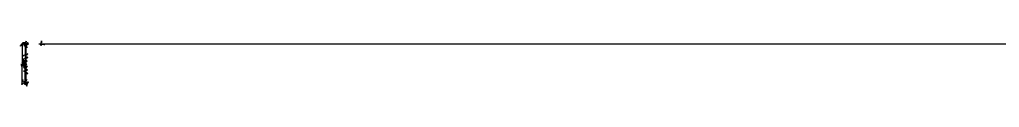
# Model space of a CAD drawing. Header units: millimetres. Extents: x -5506 to 13, y -66 to 67.
# Drawn here: x -5506 to -2746, y -66 to 67 of the extents above; entities that cross this region are included whole.
import ezdxf

# ---------------------------------------------------------------- set-up
doc = ezdxf.new("R2010")
doc.units = ezdxf.units.MM
for name, color, linetype in [('AutoDetect_1_26', 1, 'Continuous'), ('AutoDetect_23_16', 1, 'Continuous'), ('AutoDetect_25_25', 1, 'Continuous'), ('AutoDetect_25_27', 1, 'Continuous'), ('AutoDetect_2_19', 1, 'Continuous'), ('AutoDetect_2_21', 1, 'Continuous'), ('AutoDetect_3_17', 1, 'Continuous'), ('AutoDetect_3_23', 1, 'Continuous'), ('AutoDetect_4_22', 1, 'Continuous'), ('AutoDetect_5_20', 1, 'Continuous'), ('AutoDetect_5_24', 1, 'Continuous'), ('AutoDetect_6_18', 1, 'Continuous'), ('AutoDetect_6_28', 1, 'Continuous')]:
    doc.layers.add(name, color=color, linetype=linetype)

# ---------------------------------------------------------------- blocks, each defined once
blk = doc.blocks.new('Kontrollpunkt')
at = {"color": 0}
for q in [(0, 6), (8, 0), (0, 0, 4)]:
    blk.add_line((0, 0), q, dxfattribs=at)
for points in [[(0.25, 8, -0.25), (-0.25, 8, -0.25), (-0.25, 8, 0.25), (0, 10, 0), (-0.25, 8, -0.25), (0.25, 8, 0.25), (0, 10, 0), (0.25, 8, -0.25), (0.25, 8, 0.25), (-0.25, 8, 0.25)], [(0.25, 6, -0.25), (-0.25, 6, -0.25), (-0.25, 6, 0.25), (0, 8, 0), (-0.25, 6, -0.25), (0.25, 6, 0.25), (0, 8, 0), (0.25, 6, -0.25), (0.25, 6, 0.25), (-0.25, 6, 0.25)], [(0.25, 0.25, 4), (-0.25, 0.25, 4), (-0.25, -0.25, 4), (0, 0, 6), (-0.25, 0.25, 4), (0.25, -0.25, 4), (0, 0, 6), (0.25, 0.25, 4), (0.25, -0.25, 4), (-0.25, -0.25, 4)], [(0.25, 0.25, 6), (-0.25, 0.25, 6), (-0.25, -0.25, 6), (0, 0, 8), (-0.25, 0.25, 6), (0.25, -0.25, 6), (0, 0, 8), (0.25, 0.25, 6), (0.25, -0.25, 6), (-0.25, -0.25, 6)], [(0.25, 0.25, 8), (-0.25, 0.25, 8), (-0.25, -0.25, 8), (0, 0, 10), (-0.25, 0.25, 8), (0.25, -0.25, 8), (0, 0, 10), (0.25, 0.25, 8), (0.25, -0.25, 8), (-0.25, -0.25, 8)], [(8, 0.25, -0.25), (8, 0.25, 0.25), (8, -0.25, 0.25), (10, 0, 0), (8, 0.25, 0.25), (8, -0.25, -0.25), (10, 0, 0), (8, 0.25, -0.25), (8, -0.25, -0.25), (8, -0.25, 0.25)]]:
    blk.add_polyline3d(points, dxfattribs=at)

msp = doc.modelspace()

# ---------------------------------------------------------------- linework, layer by layer
at = {"layer": 'AutoDetect_1_26', "color": 1}
msp.add_line((-5488.3, 60, -336), (-5488.3, -60, -336), dxfattribs=at)
at = {"layer": 'AutoDetect_23_16', "color": 1}
msp.add_line((-2390, 55, -344), (-5451.4, 55, -344), dxfattribs=at)
at = {"layer": 'AutoDetect_25_25', "color": 1}
msp.add_line((-5498.4, -60, -393), (-5498.4, -2.5, -393), dxfattribs=at)
at = {"layer": 'AutoDetect_25_27', "color": 1}
msp.add_line((-5498.4, 57, -393), (-5498.4, 2.5, -393), dxfattribs=at)
at = {"layer": 'AutoDetect_2_19', "color": 1}
msp.add_line((-5498.4, -2.5, -393), (-5491.9, -2.5, -356), dxfattribs=at)
msp.add_rational_spline([(-5491.9, -2.5, -356), (-5491.1, -2.5, -351.9), (-5490.6, -5, -348.7)], [1, 0.876435673532, 0.857128747521], degree=2, dxfattribs=at)
at = {"layer": 'AutoDetect_2_21', "color": 1}
msp.add_line((-5489.7, -59.9, -344), (-5489.7, -14.5, -344), dxfattribs=at)
msp.add_rational_spline([(-5489.7, -14.5, -344), (-5489.7, -8.6, -344), (-5490.6, -5, -348.7)], [1, 0.830671108173, 0.857128747521], degree=2, dxfattribs=at)
at = {"layer": 'AutoDetect_3_17', "color": 1}
msp.add_line((-5498.4, 2.5, -393), (-5491.9, 2.5, -356), dxfattribs=at)
msp.add_rational_spline([(-5491.9, 2.5, -356), (-5491.1, 2.5, -351.9), (-5490.6, 5, -348.7)], [1, 0.876435673532, 0.857128747521], degree=2, dxfattribs=at)
at = {"layer": 'AutoDetect_3_23', "color": 1}
msp.add_line((-5489.7, 57, -344), (-5489.7, 14.5, -344), dxfattribs=at)
msp.add_rational_spline([(-5489.7, 14.5, -344), (-5489.7, 8.6, -344), (-5490.6, 5, -348.7)], [1, 0.830671108173, 0.857128747521], degree=2, dxfattribs=at)
at = {"layer": 'AutoDetect_4_22', "color": 1}
msp.add_line((-5488.3, 60, -450), (-5488.3, -60, -450), dxfattribs=at)
at = {"layer": 'AutoDetect_5_20', "color": 1}
msp.add_line((-5498.4, -2.5, -393), (-5491.9, -2.5, -430), dxfattribs=at)
msp.add_rational_spline([(-5491.9, -2.5, -430), (-5491.1, -2.5, -434.1), (-5490.6, -5, -437.3)], [1, 0.876435673443, 0.857128747419], degree=2, dxfattribs=at)
at = {"layer": 'AutoDetect_5_24', "color": 1}
msp.add_line((-5489.7, -59.9, -442), (-5489.7, -14.5, -442), dxfattribs=at)
msp.add_rational_spline([(-5489.7, -14.5, -442), (-5489.7, -8.6, -442), (-5490.6, -5, -437.3)], [1, 0.830671108052, 0.857128747419], degree=2, dxfattribs=at)
at = {"layer": 'AutoDetect_6_18', "color": 1}
msp.add_line((-5498.4, 2.5, -393), (-5491.9, 2.5, -430), dxfattribs=at)
msp.add_rational_spline([(-5491.9, 2.5, -430), (-5491.1, 2.5, -434.1), (-5490.6, 5, -437.3)], [1, 0.876435673443, 0.857128747419], degree=2, dxfattribs=at)
at = {"layer": 'AutoDetect_6_28', "color": 1}
msp.add_line((-5489.7, 59.9, -442), (-5489.7, 14.5, -442), dxfattribs=at)
msp.add_rational_spline([(-5489.7, 14.5, -442), (-5489.7, 8.6, -442), (-5490.6, 5, -437.3)], [1, 0.830671108052, 0.857128747419], degree=2, dxfattribs=at)

# ---------------------------------------------------------------- block references
at = {"layer": 'AutoDetect_1_26', "color": 1, "extrusion": (0.754405, 0.173648, 0.633024), "rotation": 94.76281218966892}
for p in [(1283.7, 3117.9, -4343.7), (1178.5, 3133.3, -4362.5)]:
    msp.add_blockref('Kontrollpunkt', p, dxfattribs=at)
at = {"layer": 'AutoDetect_23_16', "color": 2, "extrusion": (0.173648, 0.909844, -0.37687), "rotation": 175.8859468131042}
msp.add_blockref('Kontrollpunkt', (5359.2, -683, -765.9), dxfattribs=at)
at = {"layer": 'AutoDetect_25_25', "color": 1, "extrusion": (0.817606, -0.575779, 0), "rotation": 240.3024516065376}
msp.add_blockref('Kontrollpunkt', (-3167.9, -393, -4494.1), dxfattribs=at)
at = {"layer": 'AutoDetect_25_25', "color": 1, "extrusion": (0.984808, -0.173648, 0), "rotation": 245.3343056498249}
msp.add_blockref('Kontrollpunkt', (-1008, -393, -5405.5), dxfattribs=at)
at = {"layer": 'AutoDetect_25_27', "color": 2, "extrusion": (0.817606, -0.575779, -2.77556e-17), "rotation": 110.8696364863619}
msp.add_blockref('Kontrollpunkt', (-3119.2, -393, -4528.3), dxfattribs=at)
at = {"layer": 'AutoDetect_25_27', "color": 2, "extrusion": (0.817606, 0.575779, 2.77556e-17), "rotation": 110.8696364863619}
msp.add_blockref('Kontrollpunkt', (3167.9, -393, -4494.1), dxfattribs=at)
at = {"layer": 'AutoDetect_2_19', "color": 1, "extrusion": (0.655632, -0.696364, -0.29193), "rotation": 252.7731060133649}
for p in [(-4005, -1475.7, -3488.4), (-4001.5, -1448.7, -3493.2)]:
    msp.add_blockref('Kontrollpunkt', p, dxfattribs=at)
at = {"layer": 'AutoDetect_2_19', "color": 1, "extrusion": (0.573159, -0.650895, -0.497819), "rotation": 240.5188939884743}
msp.add_blockref('Kontrollpunkt', (-4123.3, -2114.6, -2968.9), dxfattribs=at)
at = {"layer": 'AutoDetect_2_21', "color": 1, "extrusion": (0.634355, -0.507925, -0.582757), "rotation": 271.0792297083186}
msp.add_blockref('Kontrollpunkt', (-3442.5, -2771.6, -3274.6), dxfattribs=at)
at = {"layer": 'AutoDetect_2_21', "color": 1, "extrusion": (0.74651, -0.344559, -0.569211), "rotation": 279.0644448884747}
msp.add_blockref('Kontrollpunkt', (-2322.9, -3114.2, -3893.9), dxfattribs=at)
at = {"layer": 'AutoDetect_2_21', "color": 1, "extrusion": (0.694342, -0.313061, -0.647983), "rotation": 275.5652072866362}
msp.add_blockref('Kontrollpunkt', (-2305.6, -3490.5, -3572), dxfattribs=at)
at = {"layer": 'AutoDetect_3_17', "color": 2, "extrusion": (0.525119, 0.763898, -0.375114), "rotation": 126.3542366335312}
msp.add_blockref('Kontrollpunkt', (4532.5, -1531.9, -2738), dxfattribs=at)
at = {"layer": 'AutoDetect_3_17', "color": 2, "extrusion": (0.655632, 0.696364, -0.29193), "rotation": 99.5359322255009}
msp.add_blockref('Kontrollpunkt', (4001.5, -1448.7, -3493.2), dxfattribs=at)
at = {"layer": 'AutoDetect_3_17', "color": 2, "extrusion": (0.573159, 0.650895, -0.497819), "rotation": 100.4498245169325}
msp.add_blockref('Kontrollpunkt', (4123.3, -2114.6, -2968.9), dxfattribs=at)
at = {"layer": 'AutoDetect_3_23', "color": 2, "extrusion": (0.525548, -0.575779, -0.626321), "rotation": 41.77280788551729}
msp.add_blockref('Kontrollpunkt', (-4016.3, -2612.5, -2702.5), dxfattribs=at)
at = {"layer": 'AutoDetect_3_23', "color": 2, "extrusion": (0.633024, 0.173648, -0.754405), "rotation": 85.24628044384983}
msp.add_blockref('Kontrollpunkt', (1475.9, -4214.9, -3211.4), dxfattribs=at)
at = {"layer": 'AutoDetect_3_23', "color": 2, "extrusion": (0.591691, 0.390731, -0.705146), "rotation": 99.54448948586521}
msp.add_blockref('Kontrollpunkt', (3037.2, -3468.6, -3000), dxfattribs=at)
at = {"layer": 'AutoDetect_4_22', "color": 1, "extrusion": (0.754405, 0.173648, -0.633024), "rotation": 297.6712577074752}
for p in [(1283.7, -3726.4, -3846.2), (1178.5, -3741.7, -3864.9)]:
    msp.add_blockref('Kontrollpunkt', p, dxfattribs=at)
at = {"layer": 'AutoDetect_5_20', "color": 1, "extrusion": (0.655632, -0.696364, 0.29193), "rotation": 287.2268939866352}
for p in [(-4005, 723.9, -3717.9), (-4001.5, 697, -3722.7)]:
    msp.add_blockref('Kontrollpunkt', p, dxfattribs=at)
at = {"layer": 'AutoDetect_5_20', "color": 1, "extrusion": (0.573159, -0.650895, 0.497819), "rotation": 299.4811060115256}
msp.add_blockref('Kontrollpunkt', (-4123.3, 1432.9, -3360.1), dxfattribs=at)
at = {"layer": 'AutoDetect_5_24', "color": 1, "extrusion": (0.634343, -0.507936, 0.58276), "rotation": 268.9216531005486}
msp.add_blockref('Kontrollpunkt', (-3442.6, 2132.8, -3732.6), dxfattribs=at)
at = {"layer": 'AutoDetect_5_24', "color": 1, "extrusion": (0.74651, -0.34456, 0.569211), "rotation": 260.9355690571966}
msp.add_blockref('Kontrollpunkt', (-2322.9, 2467.9, -4341.3), dxfattribs=at)
at = {"layer": 'AutoDetect_5_24', "color": 1, "extrusion": (0.694342, -0.313062, 0.647983), "rotation": 264.4348082905216}
msp.add_blockref('Kontrollpunkt', (-2305.6, 2891.9, -4081.3), dxfattribs=at)
at = {"layer": 'AutoDetect_6_18', "color": 2, "extrusion": (0.551464, 0.748886, -0.367501), "rotation": 123.688669615015}
msp.add_blockref('Kontrollpunkt', (4429, -1562.9, -2885.9), dxfattribs=at)
at = {"layer": 'AutoDetect_6_18', "color": 2, "extrusion": (0.573159, 0.650895, 0.497819), "rotation": 79.55017548306755}
msp.add_blockref('Kontrollpunkt', (4123.3, 1432.9, -3360.1), dxfattribs=at)
at = {"layer": 'AutoDetect_6_18', "color": 2, "extrusion": (0.643791, 0.763197, -0.055351), "rotation": 97.77376267220022}
msp.add_blockref('Kontrollpunkt', (4200.7, -615.5, -3511.6), dxfattribs=at)
at = {"layer": 'AutoDetect_6_28', "color": 2, "extrusion": (0.525548, -0.575779, 0.626321), "rotation": 138.2271921144827}
msp.add_blockref('Kontrollpunkt', (-4014.3, 2001.1, -3196.4), dxfattribs=at)
at = {"layer": 'AutoDetect_6_28', "color": 2, "extrusion": (0.633024, 0.173648, 0.754405), "rotation": 94.75371955615017}
msp.add_blockref('Kontrollpunkt', (1475.9, 3698.9, -3804.3), dxfattribs=at)
at = {"layer": 'AutoDetect_6_28', "color": 2, "extrusion": (0.591691, 0.390731, 0.705146), "rotation": 80.45551051413479}
msp.add_blockref('Kontrollpunkt', (3037.2, 2911.3, -3554.2), dxfattribs=at)

doc.saveas('drawing.dxf')
